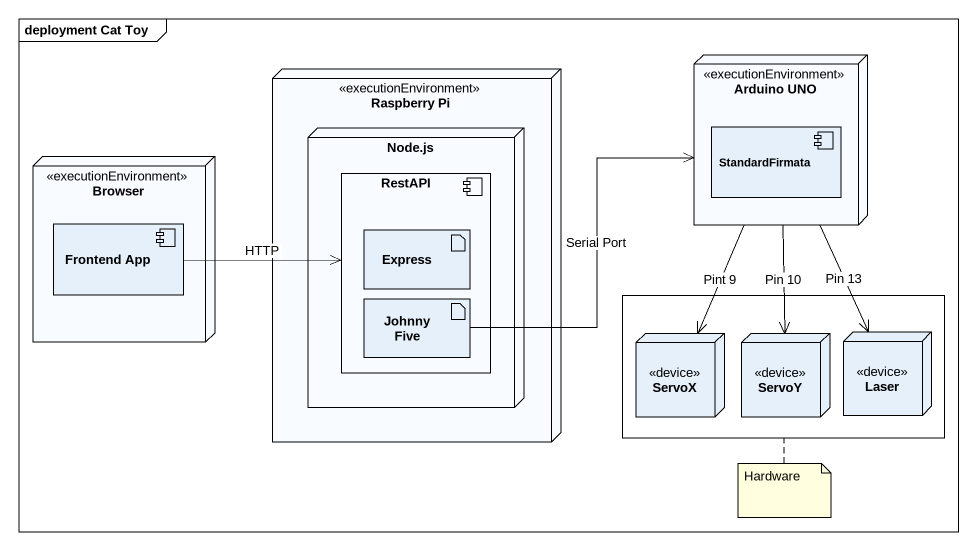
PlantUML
@startuml
mainframe deployment Cat Toy
node "Raspberry Pi" as Raspberry_Pi <<executionEnvironment>> {
  node "Node.js" as Node_js {
    component RestAPI {
      artifact Express
      artifact "Johnny Five" as Johnny_Five
    }
  }
}
node "Arduino UNO" as Arduino_UNO <<executionEnvironment>> {
  component StandardFirmata
}
node Browser <<executionEnvironment>> {
  component "Frontend App" as Frontend_App
}
rectangle " " as rectangle1 {
  node ServoX <<device>>
  node ServoY <<device>>
  node Laser <<device>>
}
Arduino_UNO --> ServoX : Pint 9
Arduino_UNO --> ServoY : Pin 10
Arduino_UNO --> Laser : Pin 13
Frontend_App -right-> RestAPI : HTTP
Johnny_Five -right-> Arduino_UNO : Serial Port
note bottom of rectangle1 : Hardware
@enduml
